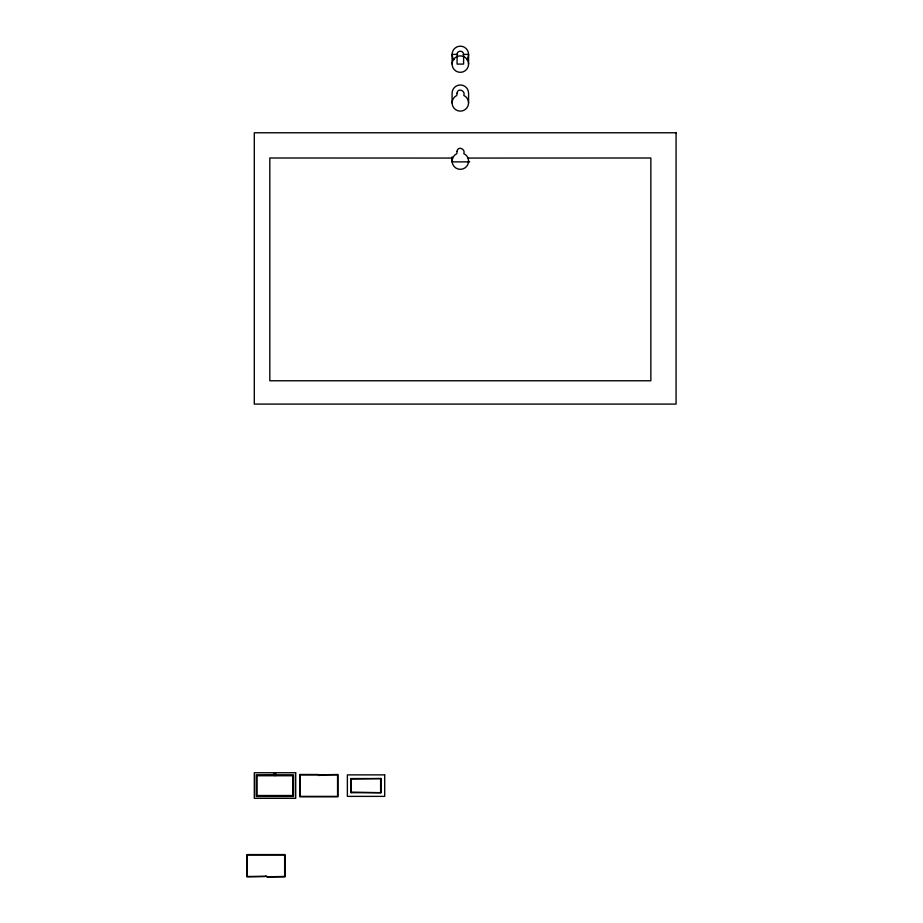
<?xml version="1.0" encoding="UTF-8"?>
<svg xmlns="http://www.w3.org/2000/svg" width="923" height="923" viewBox="0 0 923 923"><rect width="100%" height="100%" fill="white"/><g stroke="black" fill="none" stroke-linecap="round" stroke-linejoin="round"><path stroke-width="1.38" d="M274.581 773.843L274.085 774.697L256.167 774.801L256.167 796.457L293.641 796.457L293.641 774.801L275.723 774.801L275.723 773.832C276.092 778.504 271.997 772.655 275.504 773.266M265.166 876.389L246.926 876.85L246.926 854.571L285.034 854.571L285.034 876.85L266.747 876.85L284.642 876.458L284.642 854.963L247.318 854.963L247.318 876.458L265.155 876.458L265.974 875.719L266.793 876.389M274.085 774.697L274.073 773.832M319.727 774.859L337.956 774.489L337.956 796.768L299.848 796.768L299.848 774.489L318.147 774.489L318.908 775.632L319.727 774.859L337.564 774.882L337.564 796.376L300.24 796.376L300.24 774.882L318.089 774.882M468.584 161.098L468.515 162.136M452.674 158.064L269.816 157.995L269.816 380.772L650.853 380.772L650.853 157.995L468.007 158.064M351.063 792.695L351.063 778.562L351.063 792.695L381.014 792.695L381.014 778.562L351.063 778.562M351.444 778.954L381.014 778.562M457.589 54.399L452.085 54.399L452.085 64.091M463.081 54.399L468.584 54.399L468.584 64.091A8.249 8.249 0 0 1 456.216 71.233A8.249 8.249 0 0 1 456.216 56.961A8.249 8.249 0 0 1 468.584 64.091M452.408 161.871L469.703 161.871M351.444 792.119L381.014 792.695M275.723 774.755L275.227 773.832M452.155 162.136L452.085 156.945M468.584 102.903L468.584 93.2A8.249 8.249 0 0 0 460.335 84.951A8.249 8.249 0 0 0 452.085 93.2L452.085 102.903M380.622 778.954L380.622 792.119M453.978 59.649A8.249 8.249 0 0 1 454.693 48.388A8.249 8.249 0 0 1 465.977 48.388A8.249 8.249 0 0 1 466.692 59.649M457.081 54.261L457.081 64.091L463.6 64.091L463.6 54.399C463.808 50.28 457.047 50.13 457.081 54.261M457.081 93.061L456.827 95.438A8.249 8.249 0 0 0 453.874 108.014A8.249 8.249 0 0 0 466.796 108.014A8.249 8.249 0 0 0 463.842 95.438C465.757 90.754 457.716 87.373 457.081 93.061M457.081 151.257L456.827 153.645A8.249 8.249 0 0 0 453.874 166.221A8.249 8.249 0 0 0 466.796 166.221A8.249 8.249 0 0 0 463.842 153.633C465.757 148.949 457.716 145.569 457.081 151.257M676.074 132.774L254.298 132.774L254.298 404.089L676.074 404.089L676.074 132.774M295.706 772.747L254.298 772.747L254.298 798.326L295.706 798.326L295.706 772.747M384.706 774.882L347.371 774.882L347.371 796.376L384.706 796.376L384.706 774.882M292.695 775.747L257.113 775.747L257.113 795.511L292.695 795.511L292.695 775.747"/></g></svg>
